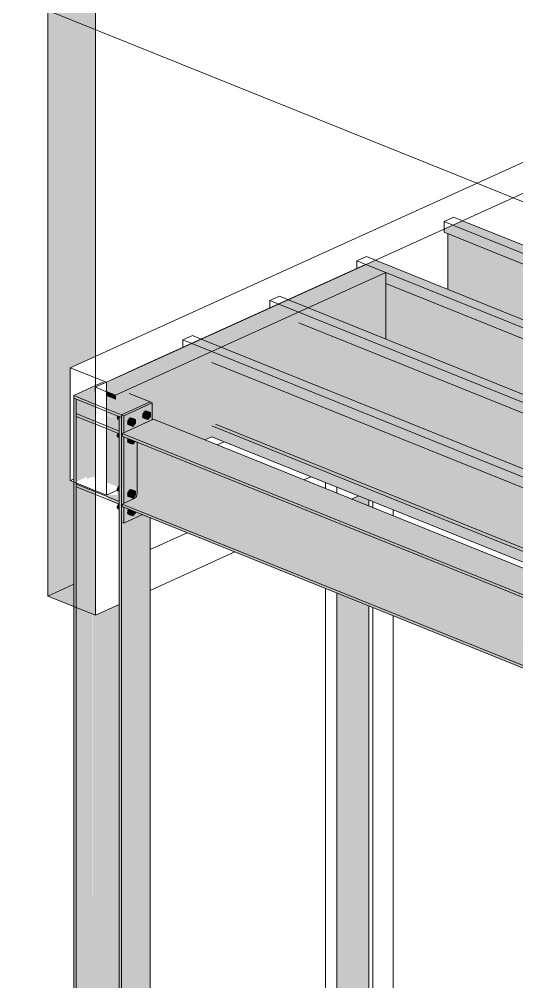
# Model space of a CAD drawing. Header units: inches. Extents: x -8719 to -3484, y -2874 to 4085.
# Drawn here: x -8327.8 to -8265.1, y 1817.1 to 1938.5 of the extents above; entities that cross this region are included whole.
import ezdxf

# ---------------------------------------------------------------- set-up
doc = ezdxf.new("R2010")
doc.units = ezdxf.units.IN
doc.header["$MEASUREMENT"] = 0
for name, color, linetype, lineweight in [('A-GENM', 5, 'Continuous', 9), ('G-ANNO-SYMB', 111, 'Continuous', 9), ('I-WALL', 2, 'Continuous', 13), ('S-BEAM', 12, 'Continuous', 9), ('S-BEAM-1', 63, 'Continuous', 9), ('S-BEAM-2', 143, 'Continuous', 9), ('S-COLS', 52, 'Continuous', 9), ('S-COLS-1', 22, 'Continuous', 9), ('S-FSTN', 2, 'Continuous', 9)]:
    doc.layers.add(name, color=color, linetype=linetype, lineweight=lineweight)
doc.layers.add('I-WALL-1', color=2, linetype='Continuous', lineweight=13, transparency=0.4)

# ---------------------------------------------------------------- blocks, each defined once
blk = doc.blocks.new('LVL-Laminated Veneer Lumber - _2_-1 3_4_ x 11 7_8_ LVL-2285549-STRUCTURAL - 3D - NORTHWEST')
at = {"layer": 'S-BEAM-1'}
h = blk.add_hatch(color=256, dxfattribs=at)
h.paths.add_polyline_path([(-8315.64, 1891.05), (-8303.51, 1896.56), (-8306.03, 1897.57), (-8316.79, 1892.69), (-8316.79, 1891.52), (-8316, 1891.2)], flags=0)
h.paths.add_polyline_path([(-8302.31, 1897.1), (-8292.53, 1901.54), (-8295.05, 1902.55), (-8304.83, 1898.12), (-8302.32, 1897.11)], flags=0)
h.paths.add_polyline_path([(-8291.33, 1902.08), (-8281.56, 1906.52), (-8284.08, 1907.53), (-8293.85, 1903.1), (-8291.35, 1902.09)], flags=0)
h = blk.add_hatch(color=256, dxfattribs=at)
h.paths.add_polyline_path([(-8304.39, 1885.42), (-8303.51, 1885.82), (-8303.51, 1887.18), (-8303.04, 1887.39), (-8303.04, 1895.01), (-8303.51, 1895.2), (-8303.51, 1896.56), (-8315.64, 1891.01), (-8315.64, 1890.51), (-8313.92, 1891.29), (-8311, 1890.11), (-8311, 1887.94), (-8310.83, 1888.02), (-8305.06, 1885.69)], flags=0)
h.paths.add_polyline_path([(-8292.06, 1892.97), (-8292.06, 1899.99), (-8292.53, 1900.18), (-8292.53, 1901.54), (-8302.31, 1897.1), (-8293.69, 1893.63)], flags=0)
h.paths.add_polyline_path([(-8281.56, 1898.14), (-8281.56, 1906.52), (-8291.33, 1902.08), (-8282.62, 1898.57)], flags=0)
blk.add_hatch(color=256, dxfattribs=at).paths.add_polyline_path([(-8315.64, 1890.51), (-8315.64, 1891.05), (-8316.79, 1891.52), (-8316.79, 1890.97)], flags=0)
at = {"layer": 'S-BEAM'}
for p, q in [((-8284.11, 1907.55), (-8312.47, 1894.67)), ((-8284.08, 1907.53), (-8281.56, 1906.52)), ((-8315.64, 1891.05), (-8281.56, 1906.52)), ((-8281.56, 1906.52), (-8281.56, 1898.14)), ((-8312.49, 1894.66), (-8316.78, 1892.72)), ((-8316.79, 1892.71), (-8318.16, 1892.09)), ((-8318.19, 1892.08), (-8318.19, 1891.54)), ((-8316.84, 1891.54), (-8318.16, 1892.07)), ((-8315.64, 1891.05), (-8316.79, 1891.52)), ((-8315.64, 1890.51), (-8315.64, 1891.05)), ((-8304.39, 1885.42), (-8303.51, 1885.82))]:
    blk.add_line(p, q, dxfattribs=at)
blk = doc.blocks.new('W-Wide Flange - W10X22 _MOMENT FRAME_-2307720-STRUCTURAL - 3D - NORTHWEST')
at = {"layer": 'S-BEAM-1'}
for points in [[(-8194.92, 1837.9), (-8194.75, 1837.97), (-8194.75, 1840.14), (-8193.5, 1840.71), (-8310.83, 1888.02), (-8314.78, 1886.23), (-8195.49, 1838.13)], [(-8194.92, 1837.57), (-8194.92, 1837.9), (-8314.78, 1886.23), (-8314.78, 1885.9), (-8195.49, 1837.8)], [(-8194.75, 1831.08), (-8194.75, 1837.65), (-8194.92, 1837.57), (-8312.89, 1885.14), (-8312.89, 1878.71), (-8194.92, 1831.15)], [(-8194.92, 1829), (-8194.75, 1829.08), (-8194.75, 1830.22), (-8313.28, 1878.01), (-8314.78, 1877.33), (-8196.6, 1829.68)], [(-8194.75, 1830.22), (-8194.75, 1831.08), (-8312.89, 1878.71), (-8313.07, 1878.22), (-8313.28, 1878.01), (-8194.9, 1830.28)], [(-8194.92, 1828.68), (-8194.92, 1829), (-8314.78, 1877.33), (-8314.78, 1877.01), (-8195.72, 1829)]]:
    blk.add_hatch(color=256, dxfattribs=at).paths.add_polyline_path(points, flags=0)
h = blk.add_hatch(color=256, dxfattribs=at)
h.paths.add_polyline_path([(-8194.92, 1828.68), (-8194.75, 1828.79), (-8194.75, 1829.08), (-8194.92, 1829)], flags=0)
h.paths.add_polyline_path([(-8194.92, 1837.57), (-8194.75, 1837.65), (-8194.75, 1837.97), (-8194.92, 1837.9), (-8194.92, 1837.6)], flags=0)
at = {"layer": 'S-BEAM'}
for p, q in [((-8314.78, 1886.23), (-8310.83, 1888.02)), ((-8310.83, 1888.02), (-8193.5, 1840.71)), ((-8314.78, 1885.9), (-8314.78, 1886.23)), ((-8314.78, 1886.23), (-8194.92, 1837.9)), ((-8314.78, 1885.9), (-8194.92, 1837.57)), ((-8312.89, 1878.71), (-8312.89, 1885.14)), ((-8314.78, 1877.33), (-8313.28, 1878.01)), ((-8314.78, 1877.01), (-8314.78, 1877.33)), ((-8314.78, 1877.33), (-8194.92, 1829)), ((-8314.78, 1877.01), (-8194.92, 1828.68)), ((-8194.75, 1837.97), (-8194.92, 1837.9)), ((-8194.92, 1837.9), (-8194.92, 1837.57)), ((-8194.92, 1837.57), (-8194.75, 1837.65)), ((-8194.75, 1829.08), (-8194.92, 1829)), ((-8194.92, 1829), (-8194.92, 1828.68)), ((-8194.92, 1828.68), (-8194.75, 1828.75))]:
    blk.add_line(p, q, dxfattribs=at)
blk.add_polyline3d([(-8313.28, 1878.01, 0), (-8313, 1878.29, 0), (-8312.89, 1878.71, 0)], dxfattribs=at)
blk = doc.blocks.new('Plywood Web Joist - 11 7_8_ TJI360 _ 16_ O_C_-V177-STRUCTURAL - 3D - NORTHWEST')
at = {"layer": 'S-BEAM-2'}
h = blk.add_hatch(color=256, dxfattribs=at)
h.paths.add_polyline_path([(-8110.71, 1845.68), (-8110.71, 1847.03), (-8132.81, 1855.94), (-8132.81, 1854.59), (-8112.21, 1846.28)], flags=0)
h.paths.add_polyline_path([(-8141.37, 1858.04), (-8141.37, 1859.39), (-8273.1, 1912.51), (-8274.22, 1912.01), (-8274.22, 1911.61), (-8142.25, 1858.4)], flags=0)
h = blk.add_hatch(color=256, dxfattribs=at)
h.paths.add_polyline_path([(-8110.71, 1847.03), (-8110.71, 1848.06), (-8132.81, 1856.97), (-8132.81, 1855.94), (-8112.21, 1847.64)], flags=0)
h.paths.add_polyline_path([(-8141.37, 1859.39), (-8141.37, 1860.42), (-8271.9, 1913.06), (-8273.1, 1912.51), (-8141.93, 1859.62)], flags=0)
h = blk.add_hatch(color=256, dxfattribs=at)
h.paths.add_polyline_path([(-8114.05, 1840), (-8110.71, 1841.52), (-8110.71, 1845.68), (-8132.81, 1854.59), (-8132.81, 1847.57), (-8114.19, 1840.06)], flags=0)
h.paths.add_polyline_path([(-8141.37, 1851.02), (-8141.37, 1858.04), (-8273.75, 1911.42), (-8273.75, 1904.4), (-8142.25, 1851.38)], flags=0)
at = {"layer": 'S-BEAM'}
for p, q in [((-8274.22, 1912.97), (-8273.02, 1913.51)), ((-8273.02, 1913.51), (-8271.9, 1913.06)), ((-8274.22, 1912.01), (-8274.22, 1912.97)), ((-8273.1, 1912.51), (-8274.22, 1912.97)), ((-8274.22, 1911.61), (-8274.22, 1912.01)), ((-8141.37, 1859.39), (-8273.1, 1912.51)), ((-8271.9, 1913.06), (-8141.37, 1860.42)), ((-8274.22, 1911.61), (-8141.37, 1858.04)), ((-8273.75, 1904.4), (-8273.75, 1911.42))]:
    blk.add_line(p, q, dxfattribs=at)
blk = doc.blocks.new('Plywood Web Joist - 11 7_8_ TJI360 _ 16_ O_C_-V178-STRUCTURAL - 3D - NORTHWEST')
at = {"layer": 'S-BEAM-2'}
h = blk.add_hatch(color=256, dxfattribs=at)
h.paths.add_polyline_path([(-8115.25, 1839.46), (-8114.05, 1840), (-8132.81, 1847.57), (-8132.81, 1846.54), (-8115.54, 1839.58)], flags=0)
h.paths.add_polyline_path([(-8141.37, 1849.99), (-8141.37, 1851.02), (-8282.88, 1908.08), (-8284.08, 1907.53), (-8142.25, 1850.35)], flags=0)
h = blk.add_hatch(color=256, dxfattribs=at)
h.paths.add_polyline_path([(-8116.83, 1838.74), (-8115.25, 1839.46), (-8132.81, 1846.54), (-8132.81, 1845.18), (-8117.07, 1838.84)], flags=0)
h.paths.add_polyline_path([(-8141.37, 1848.63), (-8141.37, 1849.99), (-8281.56, 1906.52), (-8281.56, 1905.16), (-8142.25, 1848.99)], flags=0)
h = blk.add_hatch(color=256, dxfattribs=at)
h.paths.add_polyline_path([(-8125.02, 1835.02), (-8116.83, 1838.74), (-8132.81, 1845.18), (-8132.81, 1838.16), (-8126.23, 1835.51)], flags=0)
h.paths.add_polyline_path([(-8141.37, 1841.61), (-8141.37, 1848.63), (-8281.56, 1905.16), (-8281.56, 1898.14), (-8141.94, 1841.84)], flags=0)
at = {"layer": 'S-BEAM'}
for p, q in [((-8285.2, 1907.99), (-8284, 1908.53)), ((-8284, 1908.53), (-8282.88, 1908.08)), ((-8285.2, 1907.05), (-8285.2, 1907.99)), ((-8284.08, 1907.53), (-8285.2, 1907.99)), ((-8141.37, 1849.99), (-8284.08, 1907.53)), ((-8282.88, 1908.08), (-8141.37, 1851.02)), ((-8281.56, 1905.16), (-8141.37, 1848.63))]:
    blk.add_line(p, q, dxfattribs=at)
blk = doc.blocks.new('Plywood Web Joist - 11 7_8_ TJI360 _ 16_ O_C_-V179-STRUCTURAL - 3D - NORTHWEST')
at = {"layer": 'S-BEAM-2'}
h = blk.add_hatch(color=256, dxfattribs=at)
h.paths.add_polyline_path([(-8126.22, 1834.48), (-8125.02, 1835.02), (-8132.81, 1838.16), (-8132.81, 1837.13), (-8126.86, 1834.73)], flags=0)
h.paths.add_polyline_path([(-8141.37, 1840.58), (-8141.37, 1841.61), (-8293.85, 1903.1), (-8295.05, 1902.55), (-8144.49, 1841.84)], flags=0)
h = blk.add_hatch(color=256, dxfattribs=at)
h.paths.add_polyline_path([(-8127.81, 1833.76), (-8126.22, 1834.48), (-8132.81, 1837.13), (-8132.81, 1835.78), (-8129.74, 1834.54)], flags=0)
h.paths.add_polyline_path([(-8141.37, 1839.23), (-8141.37, 1840.58), (-8292.53, 1901.54), (-8292.53, 1900.18), (-8147.28, 1841.61)], flags=0)
h = blk.add_hatch(color=256, dxfattribs=at)
h.paths.add_polyline_path([(-8132.81, 1831.49), (-8127.81, 1833.76), (-8132.81, 1835.78)], flags=0)
h.paths.add_polyline_path([(-8141.37, 1832.21), (-8141.37, 1839.23), (-8292.06, 1899.99), (-8292.06, 1892.97), (-8147.28, 1834.59)], flags=0)
at = {"layer": 'S-BEAM'}
for p, q in [((-8296.17, 1903.01), (-8294.97, 1903.55)), ((-8294.97, 1903.55), (-8293.85, 1903.1)), ((-8296.17, 1902.07), (-8296.17, 1903.01)), ((-8295.05, 1902.55), (-8296.17, 1903.01)), ((-8141.37, 1840.58), (-8295.05, 1902.55)), ((-8293.85, 1903.1), (-8141.37, 1841.61)), ((-8292.53, 1900.18), (-8141.37, 1839.23))]:
    blk.add_line(p, q, dxfattribs=at)
blk = doc.blocks.new('Plywood Web Joist - 11 7_8_ TJI360 _ 16_ O_C_-V180-STRUCTURAL - 3D - NORTHWEST')
at = {"layer": 'S-BEAM-2'}
for points in [[(-8141.37, 1831.18), (-8141.37, 1832.21), (-8304.83, 1898.12), (-8306.03, 1897.57), (-8147.28, 1833.56)], [(-8141.37, 1829.82), (-8141.37, 1831.18), (-8303.51, 1896.56), (-8303.51, 1895.2), (-8143.04, 1830.5)], [(-8143.2, 1822.94), (-8143.2, 1825.02), (-8142.09, 1825.53), (-8142.09, 1827.28), (-8141.37, 1827.61), (-8141.37, 1829.82), (-8303.04, 1895.01), (-8303.04, 1887.39), (-8144.53, 1823.48)], [(-8143.2, 1822.54), (-8143.2, 1822.94), (-8303.04, 1887.39), (-8303.51, 1887.18), (-8145.53, 1823.48)]]:
    blk.add_hatch(color=256, dxfattribs=at).paths.add_polyline_path(points, flags=0)
h = blk.add_hatch(color=256, dxfattribs=at)
h.paths.add_polyline_path([(-8125.64, 1814.1), (-8125.64, 1814.29), (-8125.86, 1814.19)], flags=0)
h.paths.add_polyline_path([(-8143.2, 1821.18), (-8143.2, 1822.54), (-8303.51, 1887.18), (-8303.51, 1885.82), (-8192.62, 1841.11), (-8191.1, 1841.77), (-8184.84, 1839.24), (-8184.84, 1837.97), (-8147.28, 1822.83)], flags=0)
at = {"layer": 'S-BEAM'}
for p, q in [((-8307.15, 1898.02), (-8305.95, 1898.57)), ((-8307.15, 1897.09), (-8307.15, 1898.02)), ((-8306.03, 1897.57), (-8307.15, 1898.02)), ((-8141.37, 1831.18), (-8306.03, 1897.57)), ((-8305.95, 1898.57), (-8305.95, 1898.57)), ((-8305.95, 1898.57), (-8304.83, 1898.12)), ((-8304.83, 1898.12), (-8141.37, 1832.21)), ((-8303.51, 1895.2), (-8141.37, 1829.82)), ((-8303.51, 1887.18), (-8143.2, 1822.54)), ((-8303.04, 1887.39), (-8143.2, 1822.94)), ((-8303.51, 1885.82), (-8192.62, 1841.11))]:
    blk.add_line(p, q, dxfattribs=at)
blk = doc.blocks.new('051200 - Structural Steel Framing - Moment Frame - Bolted - 1-2326737-STRUCTURAL - 3D - NORTHWEST')
at = {"layer": 'A-GENM'}
for points in [[(-8311.87, 1888.57), (-8311.55, 1888.96), (-8311.85, 1889.08), (-8312.18, 1888.69), (-8312.06, 1888.65)], [(-8311.55, 1887.98), (-8311.23, 1888.37), (-8311.27, 1888.87), (-8311.55, 1888.96), (-8311.87, 1888.57), (-8311.87, 1888.08), (-8311.67, 1888.02)], [(-8315.18, 1888.12), (-8315.21, 1888.38), (-8315.37, 1888.44), (-8315.42, 1888.22), (-8315.21, 1888.14)], [(-8315.18, 1887.98), (-8315.21, 1888.14), (-8315.42, 1888.17), (-8315.36, 1888.05), (-8315.19, 1887.98)], [(-8313.77, 1887.71), (-8313.45, 1888.1), (-8313.75, 1888.22), (-8314.08, 1887.83), (-8313.8, 1887.72)], [(-8313.77, 1887.22), (-8313.8, 1887.72), (-8314.08, 1887.83), (-8314.08, 1887.34), (-8313.78, 1887.22)], [(-8313.45, 1887.12), (-8313.13, 1887.51), (-8313.13, 1888), (-8313.45, 1888.1), (-8313.77, 1887.71), (-8313.77, 1887.22)], [(-8311.87, 1888.08), (-8311.87, 1888.57), (-8312.18, 1888.65), (-8312.18, 1888.2)], [(-8315.18, 1885.86), (-8315.21, 1886.21), (-8315.34, 1886.23), (-8315.42, 1886.04), (-8315.4, 1885.95), (-8315.21, 1885.88)], [(-8315.18, 1885.72), (-8315.21, 1885.88), (-8315.42, 1885.96), (-8315.36, 1885.79), (-8315.19, 1885.72)], [(-8313.77, 1884.96), (-8313.82, 1885.47), (-8314.08, 1885.57), (-8314.08, 1885.08), (-8313.8, 1884.97)], [(-8313.77, 1885.45), (-8313.74, 1885.48), (-8313.8, 1885.46)], [(-8313.45, 1884.86), (-8313.13, 1885.24), (-8313.77, 1885.45), (-8313.77, 1884.96)], [(-8315.18, 1879.08), (-8315.21, 1879.56), (-8315.36, 1879.41), (-8315.42, 1879.18), (-8315.21, 1879.1)], [(-8315.18, 1878.94), (-8315.21, 1879.1), (-8315.42, 1879.18), (-8315.36, 1879.01), (-8315.19, 1878.94)], [(-8313.77, 1878.67), (-8313.45, 1879.06), (-8313.75, 1879.18), (-8314.08, 1878.79), (-8313.8, 1878.68)], [(-8313.77, 1878.18), (-8313.82, 1878.69), (-8314.08, 1878.79), (-8314.08, 1878.3), (-8313.8, 1878.19)], [(-8313.45, 1878.08), (-8313.13, 1878.47), (-8313.14, 1878.97), (-8313.45, 1879.06), (-8313.77, 1878.67), (-8313.77, 1878.18)], [(-8315.18, 1876.82), (-8315.21, 1877.3), (-8315.36, 1877.15), (-8315.42, 1876.92), (-8315.21, 1876.84)], [(-8315.18, 1876.68), (-8315.21, 1876.84), (-8315.42, 1876.92), (-8315.36, 1876.75), (-8315.19, 1876.68)], [(-8313.77, 1876.41), (-8313.65, 1876.55), (-8313.96, 1876.68), (-8314.08, 1876.53), (-8313.8, 1876.42)], [(-8313.77, 1875.92), (-8313.82, 1876.43), (-8314.08, 1876.53), (-8314.08, 1876.04), (-8313.8, 1875.93)], [(-8313.45, 1875.82), (-8313.13, 1876.21), (-8313.14, 1876.35), (-8313.65, 1876.55), (-8313.77, 1876.41), (-8313.77, 1875.92), (-8313.63, 1875.88)]]:
    blk.add_hatch(color=256, dxfattribs=at).paths.add_polyline_path(points, flags=0)
at = {"layer": 'S-FSTN'}
for points in [[(-8314.89, 1888.58), (-8311.27, 1890.22), (-8313.92, 1891.29), (-8315.64, 1890.51), (-8316.79, 1890.97), (-8316.79, 1889.35), (-8314.89, 1888.58)], [(-8314.61, 1888.47), (-8311, 1890.11), (-8311.27, 1890.22), (-8314.89, 1888.58), (-8314.78, 1888.54)], [(-8314.89, 1888.24), (-8314.89, 1888.58), (-8316.79, 1889.35), (-8316.79, 1889.01), (-8314.89, 1888.24)], [(-8315.18, 1886.53), (-8315.21, 1887.99), (-8316.79, 1888.58), (-8316.79, 1887.18), (-8315.64, 1886.72)], [(-8314.61, 1874.91), (-8314.61, 1876.94), (-8314.78, 1877.01), (-8314.78, 1877.33), (-8314.61, 1877.41), (-8314.61, 1885.84), (-8314.78, 1885.9), (-8314.78, 1886.23), (-8314.61, 1886.3), (-8314.61, 1888.47), (-8314.89, 1888.58), (-8314.89, 1875.02), (-8314.78, 1874.98)], [(-8315.18, 1886.19), (-8315.18, 1886.53), (-8316.79, 1887.18), (-8316.79, 1886.84), (-8315.27, 1886.23)], [(-8315.18, 1877.65), (-8315.18, 1878.89), (-8315.27, 1878.89), (-8315.32, 1878.82), (-8315.42, 1878.82), (-8315.42, 1878.45), (-8316.79, 1878.45), (-8316.73, 1878.28), (-8316.07, 1878.01)], [(-8315.18, 1877.31), (-8315.18, 1877.65), (-8316.73, 1878.28), (-8316.59, 1877.88), (-8315.23, 1877.33)]]:
    blk.add_hatch(color=256, dxfattribs=at).paths.add_polyline_path(points, flags=0)
h = blk.add_hatch(color=256, dxfattribs=at)
h.paths.add_polyline_path([(-8314.61, 1874.91), (-8312.25, 1875.99), (-8313.13, 1876.34), (-8313.14, 1876.19), (-8313.45, 1875.82), (-8314.08, 1876.04), (-8314.08, 1876.53), (-8313.96, 1876.68), (-8314.61, 1876.94), (-8314.61, 1875.88)], flags=0)
h.paths.add_polyline_path([(-8314.61, 1877.41), (-8313.22, 1878.08), (-8312.97, 1878.4), (-8312.89, 1878.71), (-8312.91, 1885.15), (-8313.13, 1885.24), (-8313.45, 1884.86), (-8314.08, 1885.08), (-8314.08, 1885.62), (-8314.61, 1885.84), (-8314.61, 1878.01)], flags=0)
h.paths.add_polyline_path([(-8313.45, 1878.08), (-8314.08, 1878.3), (-8314.08, 1878.79), (-8313.75, 1879.18), (-8313.13, 1878.96), (-8313.14, 1878.45), (-8313.28, 1878.28)], flags=0)
h.paths.add_polyline_path([(-8314.61, 1886.3), (-8311, 1887.98), (-8311, 1890.11), (-8314.61, 1888.47), (-8314.61, 1887.22)], flags=0)
h.paths.add_polyline_path([(-8313.45, 1887.12), (-8314.08, 1887.34), (-8314.08, 1887.83), (-8313.75, 1888.22), (-8313.13, 1887.98), (-8313.13, 1887.51), (-8313.36, 1887.22)], flags=0)
h.paths.add_polyline_path([(-8311.55, 1887.98), (-8312.18, 1888.2), (-8312.18, 1888.69), (-8311.85, 1889.08), (-8311.23, 1888.86), (-8311.27, 1888.32), (-8311.52, 1888.02)], flags=0)
at = {"layer": 'A-GENM'}
for p, q in [((-8312.18, 1888.69), (-8311.85, 1889.08)), ((-8311.74, 1888.88), (-8312.06, 1889.01)), ((-8311.55, 1888.96), (-8311.87, 1888.57)), ((-8311.85, 1889.08), (-8311.53, 1888.99)), ((-8311.55, 1888.96), (-8311.85, 1889.08)), ((-8311.23, 1888.86), (-8311.55, 1888.96)), ((-8311.53, 1888.99), (-8311.23, 1888.86)), ((-8315.33, 1888.03), (-8315.18, 1887.97)), ((-8314.08, 1887.83), (-8313.75, 1888.22)), ((-8314.08, 1887.34), (-8314.08, 1887.83)), ((-8313.77, 1887.71), (-8314.08, 1887.83)), ((-8313.64, 1888.02), (-8313.96, 1888.15)), ((-8313.45, 1888.1), (-8313.77, 1887.71)), ((-8313.77, 1887.71), (-8313.77, 1887.22)), ((-8313.75, 1888.22), (-8313.43, 1888.12)), ((-8313.45, 1888.1), (-8313.75, 1888.22)), ((-8313.13, 1888), (-8313.45, 1888.1)), ((-8313.43, 1888.12), (-8313.13, 1888)), ((-8313.13, 1887.51), (-8313.13, 1888)), ((-8312.29, 1888.43), (-8311.97, 1888.3)), ((-8312.18, 1888.2), (-8312.18, 1888.69)), ((-8311.87, 1888.57), (-8312.18, 1888.69)), ((-8311.87, 1888.08), (-8312.18, 1888.2)), ((-8311.87, 1888.57), (-8311.87, 1888.08)), ((-8311.87, 1888.08), (-8311.55, 1887.98)), ((-8311.55, 1887.98), (-8311.23, 1888.37)), ((-8311.23, 1888.37), (-8311.23, 1888.86)), ((-8314.19, 1887.57), (-8313.87, 1887.44)), ((-8313.77, 1887.22), (-8314.08, 1887.34)), ((-8313.77, 1887.22), (-8313.45, 1887.12)), ((-8313.45, 1887.12), (-8313.13, 1887.51)), ((-8315.33, 1885.77), (-8315.18, 1885.71)), ((-8314.19, 1885.31), (-8313.87, 1885.18)), ((-8314.08, 1885.08), (-8314.08, 1885.57)), ((-8313.77, 1885.45), (-8314.08, 1885.57)), ((-8313.77, 1885.45), (-8313.77, 1884.96)), ((-8313.77, 1884.96), (-8314.08, 1885.08)), ((-8313.77, 1884.96), (-8313.45, 1884.86)), ((-8313.45, 1884.86), (-8313.13, 1885.24)), ((-8314.08, 1878.79), (-8313.75, 1879.18)), ((-8313.75, 1879.18), (-8313.43, 1879.08)), ((-8313.45, 1879.06), (-8313.75, 1879.18)), ((-8315.33, 1878.99), (-8315.18, 1878.93)), ((-8314.19, 1878.53), (-8313.87, 1878.4)), ((-8314.08, 1878.3), (-8314.08, 1878.79)), ((-8313.77, 1878.67), (-8314.08, 1878.79)), ((-8313.77, 1878.18), (-8314.08, 1878.3)), ((-8313.64, 1878.98), (-8313.96, 1879.11)), ((-8313.45, 1879.06), (-8313.77, 1878.67)), ((-8313.77, 1878.67), (-8313.77, 1878.18)), ((-8313.77, 1878.18), (-8313.45, 1878.08)), ((-8313.13, 1878.96), (-8313.45, 1879.06)), ((-8313.45, 1878.08), (-8313.13, 1878.47)), ((-8313.43, 1879.08), (-8313.13, 1878.96)), ((-8313.13, 1878.47), (-8313.13, 1878.96)), ((-8315.33, 1876.73), (-8315.18, 1876.67)), ((-8314.19, 1876.27), (-8313.87, 1876.14)), ((-8314.08, 1876.53), (-8313.96, 1876.68)), ((-8314.08, 1876.04), (-8314.08, 1876.53)), ((-8313.77, 1876.41), (-8314.08, 1876.53)), ((-8313.77, 1875.92), (-8314.08, 1876.04)), ((-8313.65, 1876.55), (-8313.77, 1876.41)), ((-8313.77, 1876.41), (-8313.77, 1875.92)), ((-8313.77, 1875.92), (-8313.45, 1875.82)), ((-8313.45, 1875.82), (-8313.13, 1876.21)), ((-8313.13, 1876.21), (-8313.13, 1876.34))]:
    blk.add_line(p, q, dxfattribs=at)
for points in [[(-8315.42, 1888.22, 0), (-8315.42, 1888.3, 0), (-8315.4, 1888.38, 0), (-8315.37, 1888.44, 0)], [(-8315.32, 1888.03, 0), (-8315.36, 1888.05, 0), (-8315.4, 1888.09, 0), (-8315.42, 1888.15, 0), (-8315.42, 1888.22, 0)], [(-8315.42, 1885.96, 0), (-8315.42, 1886.04, 0), (-8315.4, 1886.12, 0), (-8315.36, 1886.19, 0), (-8315.32, 1886.25, 0)], [(-8315.32, 1885.77, 0), (-8315.36, 1885.79, 0), (-8315.4, 1885.83, 0), (-8315.42, 1885.89, 0), (-8315.42, 1885.96, 0)], [(-8315.42, 1879.18, 0), (-8315.42, 1879.26, 0), (-8315.4, 1879.34, 0), (-8315.36, 1879.41, 0), (-8315.32, 1879.48, 0), (-8315.27, 1879.53, 0), (-8315.21, 1879.56, 0)], [(-8315.32, 1878.99, 0), (-8315.36, 1879.01, 0), (-8315.4, 1879.05, 0), (-8315.42, 1879.11, 0), (-8315.42, 1879.18, 0)], [(-8315.42, 1876.92, 0), (-8315.42, 1877, 0), (-8315.4, 1877.08, 0), (-8315.36, 1877.15, 0), (-8315.32, 1877.22, 0), (-8315.27, 1877.27, 0), (-8315.21, 1877.3, 0)], [(-8315.32, 1876.73, 0), (-8315.36, 1876.75, 0), (-8315.4, 1876.8, 0), (-8315.42, 1876.85, 0), (-8315.42, 1876.92, 0)]]:
    blk.add_polyline3d(points, dxfattribs=at)
at = {"layer": 'S-FSTN'}
for p, q in [((-8317.3, 1892.65), (-8318.16, 1892.26)), ((-8317.1, 1892.57), (-8317.3, 1892.65)), ((-8318.16, 1892.26), (-8320.91, 1891.01)), ((-8320.91, 1891.01), (-8318.16, 1889.9)), ((-8320.91, 1890.67), (-8320.91, 1891.01)), ((-8320.62, 1890.56), (-8320.91, 1890.67)), ((-8318.16, 1889.57), (-8320.62, 1890.56)), ((-8314.89, 1888.58), (-8311.27, 1890.22)), ((-8314.89, 1888.58), (-8311.27, 1890.22)), ((-8311, 1890.11), (-8314.61, 1888.47)), ((-8311.27, 1890.22), (-8313.92, 1891.29)), ((-8311, 1890.11), (-8311.27, 1890.22)), ((-8311, 1887.94), (-8311, 1890.11)), ((-8318.16, 1889.9), (-8316.79, 1889.35)), ((-8316.79, 1889.01), (-8318.16, 1889.57)), ((-8316.79, 1889.35), (-8314.89, 1888.58)), ((-8314.89, 1888.24), (-8316.79, 1889.01)), ((-8320.62, 1888.73), (-8318.16, 1887.73)), ((-8318.16, 1887.4), (-8320.62, 1888.39)), ((-8318.16, 1887.73), (-8316.79, 1887.18)), ((-8314.89, 1888.58), (-8314.89, 1888.24)), ((-8314.89, 1888.24), (-8314.89, 1888.58)), ((-8314.89, 1888.58), (-8314.61, 1888.47)), ((-8314.89, 1875.02), (-8314.89, 1888.24)), ((-8314.61, 1888.47), (-8314.61, 1886.3)), ((-8316.79, 1886.84), (-8318.16, 1887.4)), ((-8316.79, 1887.18), (-8315.17, 1886.53)), ((-8315.17, 1886.19), (-8316.79, 1886.84)), ((-8315.17, 1886.53), (-8315.17, 1886.19)), ((-8314.61, 1885.84), (-8314.61, 1877.41)), ((-8320.62, 1879.85), (-8318.16, 1878.85)), ((-8318.16, 1878.52), (-8320.62, 1879.51)), ((-8318.16, 1878.85), (-8316.62, 1878.23)), ((-8316.62, 1877.9), (-8318.16, 1878.52)), ((-8316.62, 1878.23), (-8315.17, 1877.65)), ((-8315.17, 1877.31), (-8316.62, 1877.9)), ((-8315.17, 1877.65), (-8315.17, 1877.31)), ((-8314.61, 1876.94), (-8314.61, 1874.91)), ((-8314.61, 1874.91), (-8312.25, 1875.99)), ((-8314.61, 1874.91), (-8314.89, 1875.02))]:
    blk.add_line(p, q, dxfattribs=at)

msp = doc.modelspace()

# ---------------------------------------------------------------- hatches: boundary and pattern name
at = {"layer": 'I-WALL-1'}
msp.add_hatch(color=256, dxfattribs=at).paths.add_polyline_path([(-8320.91, 1864.42), (-8320.91, 1880.11), (-8321.34, 1880.29), (-8321.34, 1894.52), (-8318.16, 1895.96), (-8318.16, 1988.98), (-8323.1, 1986.74), (-8323.1, 2000.16), (-8318.16, 2002.4), (-8318.16, 2004.51), (-8324.16, 1999.47), (-8324.16, 1865.73), (-8321.19, 1864.53)], flags=0)
h = msp.add_hatch(color=256, dxfattribs=at)
h.paths.add_polyline_path([(-8318.16, 1878.52), (-8318.16, 1879.01), (-8320.44, 1879.93), (-8320.62, 1879.85), (-8320.62, 1879.51), (-8318.55, 1878.67)], flags=0)
h.paths.add_polyline_path([(-8318.16, 1887.4), (-8318.16, 1889.21), (-8318.77, 1889.42), (-8319.22, 1889.36), (-8320.62, 1888.73), (-8320.62, 1888.39), (-8318.55, 1887.55)], flags=0)
h.paths.add_polyline_path([(-8318.16, 1889.57), (-8318.19, 1892.25), (-8320.91, 1891.01), (-8320.91, 1890.67), (-8318.55, 1889.72)], flags=0)
h = msp.add_hatch(color=256, dxfattribs=at)
h.paths.add_polyline_path([(-8318.16, 1863.31), (-8318.16, 1878.52), (-8320.62, 1879.51), (-8320.62, 1879.85), (-8320.44, 1879.93), (-8320.91, 1880.11), (-8320.91, 1864.42), (-8318.55, 1863.47)], flags=0)
h.paths.add_polyline_path([(-8320.62, 1880.14), (-8319.22, 1880.77), (-8319.22, 1880.48), (-8318.55, 1880.78), (-8318.16, 1880.62), (-8318.16, 1887.4), (-8320.62, 1888.39), (-8320.62, 1888.73), (-8319.01, 1889.41), (-8318.55, 1889.37), (-8318.16, 1889.21), (-8318.16, 1889.57), (-8320.91, 1890.67), (-8320.91, 1880.26)], flags=0)
at = {"layer": 'S-COLS-1'}
h = msp.add_hatch(color=256, dxfattribs=at)
h.paths.add_polyline_path([(-8315.18, 1757.28), (-8315.18, 1864.67), (-8318.16, 1863.31), (-8318.55, 1863.47), (-8318.55, 1758.64), (-8315.66, 1757.48)], flags=0)
h.paths.add_polyline_path([(-8315.32, 1879.48), (-8315.27, 1879.53), (-8315.18, 1879.58), (-8315.21, 1885.73), (-8315.4, 1885.83), (-8315.42, 1886.04), (-8315.36, 1886.27), (-8316.79, 1886.84), (-8316.79, 1880.07), (-8315.34, 1879.48)], flags=0)
h.paths.add_polyline_path([(-8315.4, 1888.1), (-8315.42, 1888.3), (-8315.4, 1888.45), (-8316.79, 1889.01), (-8316.76, 1888.65), (-8315.4, 1888.1)], flags=0)
for points in [[(-8315.05, 1755.75), (-8315.05, 1758.1), (-8314.89, 1758.17), (-8314.89, 1888.24), (-8315.18, 1888.36), (-8315.18, 1755.81)], [(-8314.89, 1888.24), (-8314.89, 1888.24), (-8314.89, 1888.24)], [(-8311.38, 1757.28), (-8311.27, 1757.33), (-8311.27, 1875.6), (-8312.25, 1875.99), (-8314.61, 1874.91), (-8314.89, 1875.02), (-8314.89, 1758.17), (-8314.28, 1758.45), (-8312.2, 1757.61)], [(-8320.62, 1758), (-8320.62, 1864.3), (-8320.91, 1864.42), (-8320.91, 1758.12)], [(-8320.62, 1758), (-8319.22, 1758.63), (-8319.22, 1863.74), (-8320.62, 1864.3), (-8320.62, 1758.26)], [(-8319.22, 1758.63), (-8319.01, 1758.69), (-8318.55, 1758.69), (-8318.6, 1863.49), (-8319.22, 1863.74), (-8319.22, 1758.69)]]:
    msp.add_hatch(color=256, dxfattribs=at).paths.add_polyline_path(points, flags=0)
h = msp.add_hatch(color=256, dxfattribs=at)
h.paths.add_polyline_path([(-8283.72, 1799.02), (-8283.72, 1864.49), (-8287.73, 1866.1), (-8287.73, 1800.63)], flags=0)
h.paths.add_polyline_path([(-8283.72, 1877.09), (-8283.72, 1877.85), (-8285, 1878.36), (-8285.88, 1877.96), (-8284.47, 1877.39)], flags=0)

# ---------------------------------------------------------------- linework, layer by layer
at = {"layer": 'G-ANNO-SYMB'}
msp.add_line((-8254.47, 1911.49), (-8719.45, 2098.98), dxfattribs=at)
at = {"layer": 'I-WALL'}
for p, q in [((-8318.16, 2004.51), (-8318.16, 1863.31)), ((-8324.16, 1865.73), (-8324.16, 1999.47)), ((-8321.34, 1894.52), (-8201.3, 1948.99)), ((-8316.79, 1892.69), (-8196.75, 1947.16)), ((-8316.79, 1892.69), (-8321.34, 1894.52)), ((-8321.34, 1894.52), (-8321.34, 1880.29)), ((-8316.79, 1878.45), (-8316.79, 1892.69)), ((-8301.94, 1885.19), (-8302.83, 1884.79)), ((-8320.91, 1880.48), (-8321.34, 1880.29)), ((-8291, 1880.78), (-8291.89, 1880.38)), ((-8321.34, 1880.29), (-8316.79, 1878.45)), ((-8289.18, 1879.29), (-8289.18, 1880.05)), ((-8315.41, 1879.08), (-8316.79, 1878.45)), ((-8285.88, 1877.96), (-8285, 1878.36)), ((-8283.18, 1877.63), (-8283.18, 1876.87)), ((-8306.59, 1873.71), (-8311.27, 1871.58)), ((-8311.27, 1866.44), (-8300.59, 1871.29)), ((-8320.91, 1867.21), (-8324.16, 1865.73)), ((-8289.18, 1801.22), (-8289.18, 1866.69)), ((-8318.16, 1863.31), (-8324.16, 1865.73)), ((-8318.16, 1863.31), (-8315.18, 1864.67)), ((-8283.18, 1864.27), (-8283.18, 1798.8))]:
    msp.add_line(p, q, dxfattribs=at)
at = {"layer": 'S-COLS'}
for p, q in [((-8320.91, 1880.26), (-8320.91, 1890.67)), ((-8320.62, 1890.56), (-8320.91, 1890.67)), ((-8320.62, 1880.14), (-8320.62, 1890.56)), ((-8315.18, 1886.53), (-8315.18, 1888.36)), ((-8314.89, 1888.24), (-8315.18, 1888.36)), ((-8314.89, 1758.17), (-8314.89, 1888.24)), ((-8315.18, 1877.65), (-8315.18, 1886.19)), ((-8320.91, 1880.11), (-8320.91, 1880.26)), ((-8320.91, 1864.42), (-8320.91, 1880.11)), ((-8320.62, 1880), (-8320.62, 1880.14)), ((-8320.62, 1864.3), (-8320.62, 1880)), ((-8287.73, 1878.7), (-8287.73, 1879.46)), ((-8315.18, 1755.81), (-8315.18, 1877.31)), ((-8283.72, 1877.09), (-8283.72, 1877.85)), ((-8311.27, 1875.6), (-8311.27, 1757.33)), ((-8280.64, 1876.6), (-8280.64, 1875.88)), ((-8287.73, 1800.63), (-8287.73, 1866.1)), ((-8320.91, 1758.12), (-8320.91, 1864.42)), ((-8320.62, 1758), (-8320.62, 1864.3)), ((-8283.72, 1799.02), (-8283.72, 1864.49)), ((-8280.64, 1863.24), (-8280.64, 1800.42))]:
    msp.add_line(p, q, dxfattribs=at)

# ---------------------------------------------------------------- block references
at = {"layer": 'S-BEAM'}
for name in ['Plywood Web Joist - 11 7_8_ TJI360 _ 16_ O_C_-V177-STRUCTURAL - 3D - NORTHWEST', 'Plywood Web Joist - 11 7_8_ TJI360 _ 16_ O_C_-V178-STRUCTURAL - 3D - NORTHWEST', 'LVL-Laminated Veneer Lumber - _2_-1 3_4_ x 11 7_8_ LVL-2285549-STRUCTURAL - 3D - NORTHWEST', 'Plywood Web Joist - 11 7_8_ TJI360 _ 16_ O_C_-V179-STRUCTURAL - 3D - NORTHWEST', 'Plywood Web Joist - 11 7_8_ TJI360 _ 16_ O_C_-V180-STRUCTURAL - 3D - NORTHWEST', 'W-Wide Flange - W10X22 _MOMENT FRAME_-2307720-STRUCTURAL - 3D - NORTHWEST']:
    msp.add_blockref(name, (0, 0), dxfattribs=at)
at = {"layer": 'S-FSTN'}
msp.add_blockref('051200 - Structural Steel Framing - Moment Frame - Bolted - 1-2326737-STRUCTURAL - 3D - NORTHWEST', (0, 0), dxfattribs=at)

doc.saveas('drawing.dxf')
